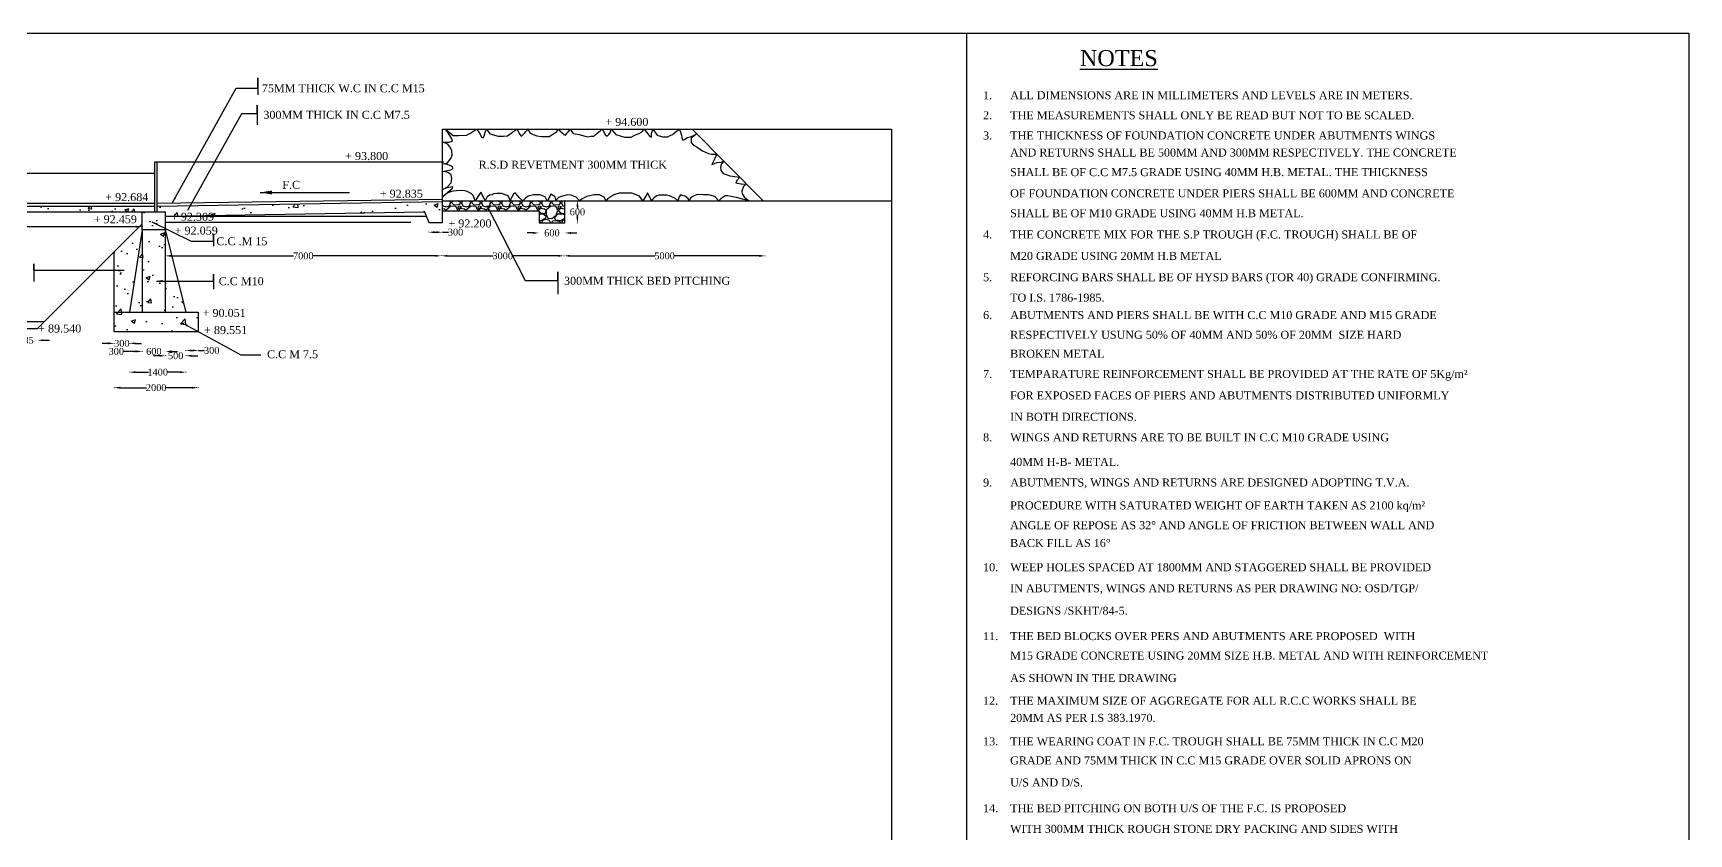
# Model space of a CAD drawing. Header units: millimetres. Extents: x 3132 to 88655, y 1884 to 56746.
# Drawn here: x 47184 to 88560, y 36736 to 56746 of the extents above; entities that cross this region are included whole.
import ezdxf

# ---------------------------------------------------------------- set-up
doc = ezdxf.new("R2010")
doc.units = ezdxf.units.MM
doc.header["$MEASUREMENT"] = 0
for name, color, linetype in [('DIM', 5, 'Continuous'), ('DWG.LINE', 10, 'Continuous'), ('HATCH', 2, 'Continuous'), ('TEXT', 7, 'Continuous')]:
    doc.layers.add(name, color=color, linetype=linetype)
doc.layers.add('DO LINE', color=3, linetype='Continuous', plot=False)
doc.layers.add('TITLE', color=7, linetype='Continuous', lineweight=30)
doc.styles.get("Standard").update_dxf_attribs({"font": 'TIMES.TTF', "height": 170})
doc.dimstyles.get("Standard").update_dxf_attribs({"dimtxt": 170, "dimasz": 150, "dimexe": 0.18, "dimexo": 0.0625, "dimgap": 0.09, "dimtad": 0, "dimtih": 1, "dimtoh": 1, "dimdec": 0, "dimzin": 0, "dimdsep": 46, "dimtxsty": 'Standard', "dimcen": 300, "dimclrd": 5, "dimclre": 5, "dimclrt": 4, "dimadec": 0, "dimazin": 0, "dimtfac": 1, "dimtdec": 0, "dimtofl": 0, "dimtmove": 0, "dimatfit": 3, "dimfxl": 5, "dimfxlon": 1, "dimtolj": 1, "dimtzin": 0, "dimarcsym": 0})

# ---------------------------------------------------------------- blocks, each defined once
blk = doc.blocks.new('*D32')
at = {"layer": 'Defpoints', "color": 0, "ltscale": 0.2}
for p in [(39594, 51944), (49909, 51920), (49909, 51908)]:
    blk.add_point(p, dxfattribs=at)
at = {"layer": 'DIM', "color": 5, "lineweight": -2, "ltscale": 0.2}
for p, q in [((39594, 51913), (39594, 51907)), ((39744, 51908), (44456, 51908)), ((49759, 51908), (45046, 51908)), ((49909, 51913), (49909, 51907))]:
    blk.add_line(p, q, dxfattribs=at)
at = {"layer": 'DIM', "color": 5, "ltscale": 0.2}
for points in [[(39744, 51933), (39744, 51883), (39594, 51908)], [(49759, 51933), (49759, 51883), (49909, 51908)]]:
    blk.add_solid(points, dxfattribs=at)
at = {"layer": 'DIM', "color": 4, "ltscale": 0.2, "insert": (44751, 51908), "char_height": 170, "attachment_point": 5}
blk.add_mtext('\\A1;10300', dxfattribs=at)
blk = doc.blocks.new('*D33')
at = {"layer": 'Defpoints', "color": 0, "ltscale": 0.2}
for p in [(46718, 49367), (47292, 49367), (47292, 49070)]:
    blk.add_point(p, dxfattribs=at)
at = {"layer": 'DIM', "color": 5, "lineweight": -2, "ltscale": 0.2}
for p, q in [((46568, 49070), (46418, 49070)), ((46718, 49075), (46718, 49070)), ((47292, 49075), (47292, 49070)), ((47442, 49070), (47592, 49070))]:
    blk.add_line(p, q, dxfattribs=at)
at = {"layer": 'DIM', "color": 5, "ltscale": 0.2}
for points in [[(46568, 49095), (46568, 49045), (46718, 49070)], [(47442, 49095), (47442, 49045), (47292, 49070)]]:
    blk.add_solid(points, dxfattribs=at)
at = {"layer": 'DIM', "color": 4, "ltscale": 0.2, "insert": (47005, 49070), "char_height": 170, "attachment_point": 5}
blk.add_mtext('\\A1;685', dxfattribs=at)
blk = doc.blocks.new('*D34')
at = {"layer": 'Defpoints', "color": 0, "ltscale": 0.2}
for p in [(49210, 49280), (51309, 49280), (51309, 47886)]:
    blk.add_point(p, dxfattribs=at)
at = {"layer": 'DIM', "color": 5, "lineweight": -2, "ltscale": 0.2}
for p, q in [((49210, 47891), (49210, 47885)), ((49360, 47886), (50016, 47886)), ((51159, 47886), (50503, 47886)), ((51309, 47891), (51309, 47885))]:
    blk.add_line(p, q, dxfattribs=at)
at = {"layer": 'DIM', "color": 5, "ltscale": 0.2}
for points in [[(49360, 47911), (49360, 47861), (49210, 47886)], [(51159, 47911), (51159, 47861), (51309, 47886)]]:
    blk.add_solid(points, dxfattribs=at)
at = {"layer": 'DIM', "color": 4, "ltscale": 0.2, "insert": (50259, 47886), "char_height": 170, "attachment_point": 5}
blk.add_mtext('\\A1;2000', dxfattribs=at)
blk = doc.blocks.new('*D35')
at = {"layer": 'Defpoints', "color": 0, "ltscale": 0.2}
for p in [(49591, 49772), (51002, 49772), (51002, 48273)]:
    blk.add_point(p, dxfattribs=at)
at = {"layer": 'DIM', "color": 5, "lineweight": -2, "ltscale": 0.2}
for p, q in [((49591, 48278), (49591, 48273)), ((49741, 48273), (50065, 48273)), ((50852, 48273), (50529, 48273)), ((51002, 48278), (51002, 48273))]:
    blk.add_line(p, q, dxfattribs=at)
at = {"layer": 'DIM', "color": 5, "ltscale": 0.2}
for points in [[(49741, 48298), (49741, 48248), (49591, 48273)], [(50852, 48298), (50852, 48248), (51002, 48273)]]:
    blk.add_solid(points, dxfattribs=at)
at = {"layer": 'DIM', "color": 4, "ltscale": 0.2, "insert": (50297, 48273), "char_height": 170, "attachment_point": 5}
blk.add_mtext('\\A1;1400', dxfattribs=at)
blk = doc.blocks.new('*D36')
at = {"layer": 'Defpoints', "color": 0, "ltscale": 0.2}
for p in [(49210, 49772), (49591, 49772), (49591, 48993)]:
    blk.add_point(p, dxfattribs=at)
at = {"layer": 'DIM', "color": 5, "lineweight": -2, "ltscale": 0.2}
for p, q in [((49060, 48993), (48910, 48993)), ((49210, 48998), (49210, 48993)), ((49591, 48998), (49591, 48993)), ((49741, 48993), (49891, 48993))]:
    blk.add_line(p, q, dxfattribs=at)
at = {"layer": 'DIM', "color": 5, "ltscale": 0.2}
for points in [[(49060, 49018), (49060, 48968), (49210, 48993)], [(49741, 49018), (49741, 48968), (49591, 48993)]]:
    blk.add_solid(points, dxfattribs=at)
at = {"layer": 'DIM', "color": 4, "ltscale": 0.2, "insert": (49401, 48993), "char_height": 170, "attachment_point": 5}
blk.add_mtext('\\A1;300', dxfattribs=at)
blk = doc.blocks.new('*D37')
at = {"layer": 'Defpoints', "color": 0, "ltscale": 0.2}
for p in [(49591, 49772), (49909, 49772), (49909, 48792)]:
    blk.add_point(p, dxfattribs=at)
at = {"layer": 'DIM', "color": 5, "lineweight": -2, "ltscale": 0.2}
for p, q in [((49591, 48792), (49441, 48792)), ((49591, 48797), (49591, 48792)), ((49759, 48792), (49741, 48792)), ((49909, 48797), (49909, 48792))]:
    blk.add_line(p, q, dxfattribs=at)
at = {"layer": 'DIM', "color": 5, "ltscale": 0.2}
for points in [[(49741, 48817), (49741, 48767), (49591, 48792)], [(49759, 48817), (49759, 48767), (49909, 48792)]]:
    blk.add_solid(points, dxfattribs=at)
at = {"layer": 'DIM', "color": 4, "ltscale": 0.2, "insert": (49262, 48792), "char_height": 170, "attachment_point": 5}
blk.add_mtext('\\A1;300', dxfattribs=at)
blk = doc.blocks.new('*D38')
at = {"layer": 'Defpoints', "color": 0, "ltscale": 0.2}
for p in [(49909, 48792), (50493, 48792), (50493, 48792)]:
    blk.add_point(p, dxfattribs=at)
at = {"layer": 'DIM', "color": 5, "lineweight": -2, "ltscale": 0.2}
for p, q in [((49759, 48792), (49609, 48792)), ((49909, 48792), (49909, 48792)), ((50493, 48792), (50493, 48792)), ((50643, 48792), (50793, 48792))]:
    blk.add_line(p, q, dxfattribs=at)
at = {"layer": 'DIM', "color": 5, "ltscale": 0.2}
for points in [[(49759, 48817), (49759, 48767), (49909, 48792)], [(50643, 48817), (50643, 48767), (50493, 48792)]]:
    blk.add_solid(points, dxfattribs=at)
at = {"layer": 'DIM', "color": 4, "ltscale": 0.2, "insert": (50201, 48792), "char_height": 170, "attachment_point": 5}
blk.add_mtext('\\A1;600', dxfattribs=at)
blk = doc.blocks.new('*D39')
at = {"layer": 'Defpoints', "color": 0, "ltscale": 0.2}
for p in [(50493, 48792), (50998, 48792), (50998, 48683)]:
    blk.add_point(p, dxfattribs=at)
at = {"layer": 'DIM', "color": 5, "lineweight": -2, "ltscale": 0.2}
for p, q in [((50343, 48683), (50193, 48683)), ((50493, 48688), (50493, 48683)), ((50998, 48688), (50998, 48683)), ((51148, 48683), (51298, 48683))]:
    blk.add_line(p, q, dxfattribs=at)
at = {"layer": 'DIM', "color": 5, "ltscale": 0.2}
for points in [[(50343, 48708), (50343, 48658), (50493, 48683)], [(51148, 48708), (51148, 48658), (50998, 48683)]]:
    blk.add_solid(points, dxfattribs=at)
at = {"layer": 'DIM', "color": 4, "ltscale": 0.2, "insert": (50746, 48683), "char_height": 170, "attachment_point": 5}
blk.add_mtext('\\A1;500', dxfattribs=at)
blk = doc.blocks.new('*D40')
at = {"layer": 'Defpoints', "color": 0, "ltscale": 0.2}
for p in [(50998, 48792), (51317, 48815), (51317, 48792)]:
    blk.add_point(p, dxfattribs=at)
at = {"layer": 'DIM', "color": 5, "lineweight": -2, "ltscale": 0.2}
for p, q in [((50998, 48810), (50998, 48815)), ((51148, 48815), (51167, 48815)), ((51317, 48810), (51317, 48815)), ((51317, 48815), (51467, 48815))]:
    blk.add_line(p, q, dxfattribs=at)
at = {"layer": 'DIM', "color": 5, "ltscale": 0.2}
for points in [[(51148, 48840), (51148, 48790), (50998, 48815)], [(51167, 48840), (51167, 48790), (51317, 48815)]]:
    blk.add_solid(points, dxfattribs=at)
at = {"layer": 'DIM', "color": 4, "ltscale": 0.2, "insert": (51646, 48815), "char_height": 170, "attachment_point": 5}
blk.add_mtext('\\A1;300', dxfattribs=at)
blk = doc.blocks.new('*D41')
at = {"layer": 'Defpoints', "color": 0, "ltscale": 0.2}
for p in [(50485, 51219), (57386, 51219), (57386, 51180)]:
    blk.add_point(p, dxfattribs=at)
at = {"layer": 'DIM', "color": 5, "lineweight": -2, "ltscale": 0.2}
for p, q in [((50485, 51185), (50485, 51180)), ((50635, 51180), (53693, 51180)), ((57236, 51180), (54177, 51180)), ((57386, 51185), (57386, 51180))]:
    blk.add_line(p, q, dxfattribs=at)
at = {"layer": 'DIM', "color": 5, "ltscale": 0.2}
for points in [[(50635, 51205), (50635, 51155), (50485, 51180)], [(57236, 51205), (57236, 51155), (57386, 51180)]]:
    blk.add_solid(points, dxfattribs=at)
at = {"layer": 'DIM', "color": 4, "ltscale": 0.2, "insert": (53935, 51180), "char_height": 170, "attachment_point": 5}
blk.add_mtext('\\A1;7000', dxfattribs=at)
blk = doc.blocks.new('*D42')
at = {"layer": 'Defpoints', "color": 0, "ltscale": 0.2}
for p in [(57386, 51219), (60450, 51180), (60450, 50949)]:
    blk.add_point(p, dxfattribs=at)
at = {"layer": 'DIM', "color": 5, "lineweight": -2, "ltscale": 0.2}
for p, q in [((57386, 51185), (57386, 51180)), ((57536, 51180), (58676, 51180)), ((60300, 51180), (59159, 51180)), ((60450, 51175), (60450, 51181))]:
    blk.add_line(p, q, dxfattribs=at)
at = {"layer": 'DIM', "color": 5, "ltscale": 0.2}
for points in [[(57536, 51205), (57536, 51155), (57386, 51180)], [(60300, 51205), (60300, 51155), (60450, 51180)]]:
    blk.add_solid(points, dxfattribs=at)
at = {"layer": 'DIM', "color": 4, "ltscale": 0.2, "insert": (58918, 51180), "char_height": 170, "attachment_point": 5}
blk.add_mtext('\\A1;3000', dxfattribs=at)
blk = doc.blocks.new('*D43')
at = {"layer": 'Defpoints', "color": 0, "ltscale": 0.2}
for p in [(60450, 50949), (65476, 51180), (65476, 50930)]:
    blk.add_point(p, dxfattribs=at)
at = {"layer": 'DIM', "color": 5, "lineweight": -2, "ltscale": 0.2}
for p, q in [((60450, 51175), (60450, 51181)), ((60600, 51180), (62722, 51180)), ((65326, 51180), (63204, 51180)), ((65476, 51175), (65476, 51181))]:
    blk.add_line(p, q, dxfattribs=at)
at = {"layer": 'DIM', "color": 5, "ltscale": 0.2}
for points in [[(60600, 51205), (60600, 51155), (60450, 51180)], [(65326, 51205), (65326, 51155), (65476, 51180)]]:
    blk.add_solid(points, dxfattribs=at)
at = {"layer": 'DIM', "color": 4, "ltscale": 0.2, "insert": (62963, 51180), "char_height": 170, "attachment_point": 5}
blk.add_mtext('\\A1;5000', dxfattribs=at)
blk = doc.blocks.new('*D44')
at = {"layer": 'Defpoints', "color": 0, "ltscale": 0.2}
for p in [(57068, 52012), (57410, 52012), (57410, 51771)]:
    blk.add_point(p, dxfattribs=at)
at = {"layer": 'DIM', "color": 5, "lineweight": -2, "ltscale": 0.2}
for p, q in [((57068, 51776), (57068, 51771)), ((57218, 51771), (57260, 51771)), ((57410, 51776), (57410, 51771)), ((57410, 51771), (57560, 51771))]:
    blk.add_line(p, q, dxfattribs=at)
at = {"layer": 'DIM', "color": 5, "ltscale": 0.2}
for points in [[(57218, 51796), (57218, 51746), (57068, 51771)], [(57260, 51796), (57260, 51746), (57410, 51771)]]:
    blk.add_solid(points, dxfattribs=at)
at = {"layer": 'DIM', "color": 4, "ltscale": 0.2, "insert": (57739, 51771), "char_height": 170, "attachment_point": 5}
blk.add_mtext('\\A1;300', dxfattribs=at)
blk = doc.blocks.new('*D45')
at = {"layer": 'Defpoints', "color": 0, "ltscale": 0.2}
for p in [(59827, 52001), (60471, 52001), (60471, 51752)]:
    blk.add_point(p, dxfattribs=at)
at = {"layer": 'DIM', "color": 5, "lineweight": -2, "ltscale": 0.2}
for p, q in [((59677, 51752), (59527, 51752)), ((59827, 51757), (59827, 51752)), ((60471, 51757), (60471, 51752)), ((60621, 51752), (60771, 51752))]:
    blk.add_line(p, q, dxfattribs=at)
at = {"layer": 'DIM', "color": 5, "ltscale": 0.2}
for points in [[(59677, 51777), (59677, 51727), (59827, 51752)], [(60621, 51777), (60621, 51727), (60471, 51752)]]:
    blk.add_solid(points, dxfattribs=at)
at = {"layer": 'DIM', "color": 4, "ltscale": 0.2, "insert": (60149, 51752), "char_height": 170, "attachment_point": 5}
blk.add_mtext('\\A1;600', dxfattribs=at)
blk = doc.blocks.new('*D46')
at = {"layer": 'Defpoints', "color": 0, "ltscale": 0.2}
for p in [(60471, 52555), (60785, 52555), (60471, 52001)]:
    blk.add_point(p, dxfattribs=at)
at = {"layer": 'DIM', "color": 5, "lineweight": -2, "ltscale": 0.2}
for p, q in [((60780, 52555), (60786, 52555)), ((60785, 52405), (60785, 52365)), ((60785, 52151), (60785, 52191)), ((60780, 52001), (60786, 52001))]:
    blk.add_line(p, q, dxfattribs=at)
at = {"layer": 'DIM', "color": 5, "ltscale": 0.2}
for points in [[(60760, 52405), (60810, 52405), (60785, 52555)], [(60760, 52151), (60810, 52151), (60785, 52001)]]:
    blk.add_solid(points, dxfattribs=at)
at = {"layer": 'DIM', "color": 4, "ltscale": 0.2, "insert": (60785, 52278), "char_height": 170, "attachment_point": 5}
blk.add_mtext('\\A1;600', dxfattribs=at)

msp = doc.modelspace()

# ---------------------------------------------------------------- hatches: boundary and pattern name
at = {"layer": 'HATCH', "ltscale": 0.2}
h = msp.add_hatch(dxfattribs=at)
h.set_pattern_fill('GRAVEL', color=256, scale=500, style=0)
h.set_pattern_definition([(228.0128, (360, 500), (-3999.999116, -4500.00067), [67.268, -6659.544]), (184.9697, (315, 450), (6000.000526, 499.9956535), [115.434, -11427.9625]), (132.5104, (200, 440), (4999.995359, -5500.004337), [81.394, -8058.016]), (267.2737, (5, 315), (499.998009, 10000.0001475), [105.119, -10406.779]), (292.8337, (0, 210), (-2500.004953, 5999.998206), [103.0775, -10204.6865]), (357.2737, (40, 115), (-10000.0001475, 499.998009), [105.119, -10406.779]), (37.6942, (145, 110), (-6500.003673, -4999.9952026), [139.0145, -13762.4245]), (72.2553, (255, 195), (3500.0053814, 10999.9981156), [131.244, -12993.1605]), (121.4296, (295, 320), (-4000.004117, 6499.997518), [105.475, -10442.0365]), (175.2364, (240, 410), (5500.000473, -499.995766), [120.416, -5900.3815]), (222.3974, (120, 420), (-6000.0036755, -5499.996041), [155.724, -15416.6875]), (138.8141, (500, 310), (-3500.001473, 2999.998657), [53.1505, -5261.922]), (171.4692, (460, 345), (6499.9991424, -1000.003955), [101.1185, -10010.7555]), (225, (360, 360), (-6e-14, -500.0002), [70.7105, -636.396]), (203.1986, (325, 420), (2499.999865, 1000.00066), [38.079, -3769.8075]), (291.8014, (290, 405), (-499.99996, 1500.00014), [53.8515, -2638.731]), (30.9638, (310, 355), (1499.99901, 1000.00124), [87.4645, -2828.0115]), (161.5651, (385, 400), (1000.00022, -499.9992), [63.2455, -1517.8935]), (16.3895, (0, 405), (5000.001099, 1499.996355), [88.6, -8771.4225]), (70.3462, (85, 430), (-1999.997624, -5500.001068), [74.3305, -7358.704]), (293.1986, (385, 500), (-1000.00066, 2499.999865), [76.1575, -3731.729]), (343.6105, (415, 430), (-5000.001099, 1499.996355), [88.6, -8771.4225]), (339.444, (0, 95), (-2500.000922, 999.998), [85.44, -4186.562]), (294.7751, (80, 65), (-2499.996095, 5500.001711), [71.589, -7087.3215]), (66.8014, (390, 0), (1000.00066, 2499.999865), [76.1575, -3731.729]), (17.354, (420, 70), (-6500.00101, -1999.997251), [83.8155, -8297.712]), (69.444, (145, 0), (-999.998, -2500.000922), [42.72, -4229.282]), (101.3099, (360, 0), (-499.99882, 2000.00038), [25.495, -2524.0145]), (165.9638, (355, 25), (1500.00027, -499.99903), [103.0775, -1958.475]), (186.009, (255, 50), (4999.9998755, 499.999659), [95.525, -9456.9615]), (303.6901, (310, 310), (-500.00067, 999.99978), [72.111, -1730.6645]), (353.1572, (350, 250), (8499.9996827, -1000.003999), [125.897, -12463.7815]), (60.9454, (475, 235), (-2000.000014, -3500.000192), [51.478, -5096.337]), (90, (500, 280), (-500, 500), [30, -470]), (120.2564, (245, 65), (1999.997443, -3500.001228), [69.462, -6876.76]), (48.0128, (210, 125), (3999.999116, 4500.00067), [134.536, -6592.276]), (0, (300, 225), (500, 500), [130, -370]), (325.3048, (430, 225), (-4999.99713, 3500.004305), [79.057, -7826.637]), (254.0546, (495, 180), (-499.999945, -2000.000063), [72.801, -3567.254]), (207.646, (475, 110), (-9499.9979036, -5000.0038566), [118.5325, -11734.737]), (175.4261, (370, 55), (-6500.000279, 499.9974006), [125.3995, -12414.537])])
h.paths.add_polyline_path([(60471.1, 52554.8), (57410, 52554.8), (57410, 52306.8), (59827.4, 52306.8), (59827.4, 52001.1), (60471.1, 52001.1)])
h = msp.add_hatch(dxfattribs=at)
h.set_pattern_fill('AR-CONC', color=256, scale=150, style=0)
h.paths.add_polyline_path([(50228.3, 52423.4), (39145.7, 52423.4), (39145.7, 52276.9), (50228.3, 52276.9)])
h.paths.add_polyline_path([(50484.8, 52276.9), (49908.7, 52276.9), (49908.7, 51827.7), (50484.8, 51827.7)])
h.paths.add_polyline_path([(50484.8, 51827.7), (49908.7, 51827.7), (49908.7, 49771.9), (50484.8, 49771.9)])
h.paths.add_polyline_path([(51308.6, 49771.9), (49210.4, 49771.9), (49210.4, 49279.6), (51308.6, 49279.6)])
h.paths.add_polyline_path([(50484.8, 51827.7), (50484.8, 49771.9), (51002.4, 49771.9)])
h.paths.add_polyline_path([(49908.7, 51827.7), (49591.2, 49771.9), (49908.7, 49771.9)], flags=16)
h.paths.add_polyline_path([(49908.7, 51827.7), (49908.7, 51980.3), (49210.4, 51283.1), (49210.4, 49771.9), (49591.2, 49771.9)])
h = msp.add_hatch(dxfattribs=at)
h.set_pattern_fill('AR-CONC', color=256, scale=150, style=0)
h.set_pattern_definition([(50, (0, 0), (1075.89, -94.128), [112.5, -1237.5]), (355, (0, 0), (-208.127, 1128.288), [90, -990]), (100.4514, (89.7, -7.8), (867.764, 1034.16), [95.61, -1051.713]), (46.1842, (0, 300), (1600.862, -248.279), [168.75, -1856.25]), (96.6356, (133.4, 279.3), (1401.994, 1461.177), [143.415, -1577.57]), (351.1842, (0, 300), (1401.993, 1461.178), [135, -1485]), (21, (150, 225), (895.361, -603.928), [112.5, -1237.5]), (326, (150, 225), (364.973, 1087.725), [90, -990]), (71.4514, (224.6, 174.7), (1260.334, 483.796), [95.61, -1051.713]), (37.5, (0, 0), (18.2398, 499.3408), [0, -978, 0, -1005, 0, -993.75]), (7.5, (0, 0), (394.6043, 591.6176), [0, -573, 0, -955.5, 0, -378.75]), (327.5, (-334.5, 0), (800.7337, -33.8323), [0, -375, 0, -1170, 0, -1552.5]), (317.5, (-484.5, 0), (874.779, 150.1575), [0, -487.5, 0, -777, 0, -1102.5])])
h.paths.add_polyline_path([(57410, 52536.1), (50282.8, 52420.4), (50282.8, 52276.9), (50484.8, 52276.9), (50484.8, 52173.2), (56961.8, 52281.6), (57068.5, 52011.5), (57410, 52011.5)])
h.paths.add_polyline_path([(50578.5, 52000.9), (51732.8, 52000.9), (51732.8, 52306.3), (50578.5, 52306.3)], flags=9)

# ---------------------------------------------------------------- linework, layer by layer
at = {"layer": 'DIM', "ltscale": 0.2}
for points in [[(52801.5, 55369.3), (52801.5, 55632.3), (52801.5, 55200.8)], [(51046.2, 52318.6), (52396.8, 54740.6), (52781.6, 54740.6)], [(52781.6, 54740.6), (52781.6, 54942.9), (52781.6, 54457.4)], [(51694.5, 51551), (51694.5, 51728), (51694.5, 51419.8)], [(47198.5, 50812.6), (47198.5, 50978.9), (47198.5, 50542.8)], [(51690.9, 50550.8), (51690.9, 50718.6), (51690.9, 50347.4)], [(60294.9, 50563.3), (60294.9, 50781.6), (60294.9, 50226)]]:
    msp.add_lwpolyline(points, dxfattribs=at)
at = {"layer": 'DO LINE', "ltscale": 0.2}
for points in [[(50484.8, 52173.2), (57004.6, 52173.2)], [(49908.7, 51827.7), (49908.7, 49771.9)], [(50484.8, 52022.1), (56619.7, 52022.1)], [(50484.8, 51827.7), (50484.8, 49771.9)]]:
    msp.add_lwpolyline(points, dxfattribs=at)
at = {"layer": 'DWG.LINE', "ltscale": 0.2}
for p, q in [((47291.7, 49367.2), (49908.7, 51980.3)), ((46624.1, 49539), (47463.8, 49539)), ((46717.6, 49367.2), (47291.7, 49367.2))]:
    msp.add_line(p, q, dxfattribs=at)
for points in [[(50484.8, 52173.2), (56961.8, 52281.6), (57068.5, 52011.5), (57410, 52011.5), (57410, 54348.2)], [(57410, 54348.2), (68630, 54348.2)], [(65424.7, 52554.8), (63654.6, 54348.2)], [(68630, 54348.2), (68630, 22106.5)], [(50228.3, 52276.9), (50228.3, 53525.6), (57450, 53525.6)], [(50282.8, 52276.9), (50282.8, 53525.6)], [(50228.3, 53235.7), (39145.7, 53235.7), (39145.7, 52276.9)], [(50282.8, 52493.7), (57410, 52599.7)], [(57410, 52554.8), (68630, 52554.8)], [(57410, 52306.8), (59827.4, 52306.8), (59827.4, 52001.1), (60471.1, 52001.1), (60471.1, 52554.8)], [(9966.5, 52276.9), (50484.8, 52276.9)], [(16888.1, 52499.6), (50228.3, 52499.6)], [(16888.1, 52423.4), (50228.3, 52423.4)], [(50484.8, 52276.9), (50484.8, 51827.7), (49908.7, 51827.7), (49908.7, 52276.9)], [(50282.8, 52420.4), (57410, 52536.1)], [(49908.7, 51827.7), (49591.2, 49771.9)], [(50484.8, 51827.7), (51002.4, 49771.9)], [(49210.4, 49771.9), (49210.4, 51283.1)]]:
    msp.add_lwpolyline(points, dxfattribs=at)
msp.add_lwpolyline([(49210.4, 49771.9), (51308.6, 49771.9), (51308.6, 49279.6), (49210.4, 49279.6)], close=True, dxfattribs=at)
at = {"layer": 'HATCH', "ltscale": 0.2}
msp.add_lwpolyline([(57410, 52839.4), (57518.6, 52885.3), (57627.9, 53003.2), (57645.4, 53114.6), (57627.9, 53202), (57566.6, 53255.6), (57498.8, 53277.5), (57410, 53288.4), (57625.6, 53329.9), (57680.3, 53364.8), (57660.6, 53393.2), (57619.1, 53428.2), (57529.4, 53465.3), (57410, 53476.2), (57531.7, 53498.9), (57625.7, 53612.4), (57658.5, 53699.8), (57647.6, 53804.6), (57606, 53892), (57555.7, 53955.4), (57514.2, 53985.9), (57410, 54018.7), (57584.2, 54018.7), (57667.3, 54043.6), (57645.4, 54102.6), (57592.9, 54183.4), (57512, 54310.1), (57485.8, 54348.2), (57682.6, 54185.6), (57811.6, 54185.6), (58012.8, 54196.5), (58100.2, 54240.2), (58172.4, 54290.4), (58222.7, 54318.8), (58266.4, 54348.2), (58328.5, 54264.3), (58396.3, 54139.8), (58437.8, 54137.6), (58459.7, 54203.1), (58488.1, 54283.9), (58514.3, 54348.2), (58599.6, 54227.1), (58800.8, 54172.5), (58938.6, 54172.5), (59039.2, 54181.3), (59104.8, 54225), (59146.3, 54251.2), (59174.7, 54275.2), (59268.8, 54348.2), (59293.7, 54312.5), (59326.5, 54238.2), (59372.5, 54181.5), (59396.5, 54181.5), (59473, 54251.4), (59497.1, 54286.3), (59558.3, 54348.2), (59595.5, 54251.4), (59676.4, 54209.9), (59774.8, 54179.3), (59888.5, 54161.8), (59967.2, 54161.8), (60078.8, 54164), (60148.7, 54203.3), (60223.1, 54255.7), (60266.8, 54288.5), (60308.4, 54348.2), (60341.7, 54301.4), (60396.4, 54264.3), (60455.4, 54211.9), (60486, 54192.2), (60516.6, 54240.2), (60540.7, 54270.8), (60571.3, 54297), (60601.9, 54348.2), (60678.4, 54240.2), (60829.3, 54211.9), (61034.9, 54155.1), (61118, 54168.2), (61196.7, 54170.4), (61231.7, 54203.1), (61273.2, 54240.2), (61321.3, 54275.2), (61349.8, 54301.4), (61395.7, 54348.2), (61438.2, 54297), (61481.9, 54207.5), (61527.8, 54172.5), (61569.4, 54211.8), (61604.3, 54253.3), (61619.7, 54301.4), (61630.6, 54348.2), (61742.1, 54211.8), (61965.2, 54144.1), (62035.1, 54144.1), (62124.8, 54146.3), (62201.3, 54185.6), (62256, 54209.6), (62328.2, 54235.8), (62387.2, 54273), (62452.8, 54348.2), (62510.7, 54271), (62591.6, 54159.6), (62633.2, 54146.5), (62639.7, 54244.8), (62659.4, 54314.7), (62666, 54348.2), (62775.3, 54198.9), (62910.9, 54153), (63048.6, 54157.4), (63103.3, 54183.6), (63158, 54216.4), (63206.1, 54249.1), (63293.5, 54319), (63337.3, 54348.2), (63383.2, 54192.4), (63392, 54129), (63422.6, 54070), (63464.1, 54089.7), (63521, 54126.8), (63630.3, 54166.1), (63687.2, 54183.6), (63771, 54230.2), (63631.2, 54119.6), (63631.2, 54012.6), (63685.9, 53942.7), (63775.6, 53896.8), (63908.9, 53802.9), (64057.6, 53739.5), (64132, 53717.7), (64270.2, 53724.5), (64215.1, 53616.6), (64178, 53529.2), (64145.2, 53459.3), (64208.6, 53489.9), (64269.8, 53511.7), (64366, 53520.5), (64447.4, 53545), (64383.5, 53476.8), (64359.5, 53393.8), (64368.2, 53313), (64425.1, 53240.9), (64501.6, 53214.7), (64593.4, 53181.9), (64842.2, 53144.9), (64769, 53065.2), (64747.1, 53001.9), (64747.1, 53001.9), (64919.8, 52969.1), (65008.3, 52976.7), (64937.3, 52912.4), (64891.4, 52796.6), (64898.2, 52728), (64948.5, 52656), (65022.8, 52599.2), (65075.3, 52554.8), (64912.7, 52599.1), (64764, 52634), (64617.5, 52666.8), (64543.2, 52682.1), (64473.2, 52679.9), (64425.1, 52649.3), (64381.3, 52610), (64315.7, 52554.8), (64217.3, 52660.2), (64057.7, 52706.1), (63937.4, 52706.1), (63774.9, 52712.4), (63672.1, 52666.5), (63599.9, 52618.5), (63589, 52554.8), (63540.9, 52618.5), (63470.9, 52673.1), (63414.1, 52690.6), (63357.2, 52705.8), (63331, 52651.2), (63296, 52554.8), (63220.7, 52618.4), (63089.5, 52681.8), (63017.4, 52699.2), (62925.5, 52699.2), (62818.4, 52699.2), (62761.5, 52677.4), (62700.3, 52631.5), (62665.3, 52592.2), (62639.1, 52554.8), (62577.8, 52677.4), (62534.1, 52751.6), (62512.2, 52694.9), (62416, 52554.8), (62334.2, 52672.7), (62146.2, 52742.6), (61949.4, 52742.6), (61831.3, 52742.6), (61693.5, 52703.3), (61623.5, 52657.4), (61549.2, 52611.5), (61505.4, 52554.8), (61450.8, 52648.7), (61337.1, 52703.3), (61194.9, 52703.3), (61021.2, 52659.6), (60907.5, 52602.8), (60839.7, 52554.8), (60754.5, 52644.3), (60627.6, 52692.3), (60533.6, 52703.3), (60413.3, 52674.9), (60310.6, 52637.7), (60264.6, 52585.3), (60251.5, 52554.8), (60225.3, 52650.8), (60122.5, 52725.1), (60122.5, 52725.1), (60072.2, 52609.3), (60032.8, 52554.8), (59982, 52655.2), (59842.1, 52703.2), (59684.6, 52707.6), (59555.6, 52672.6), (59490, 52618), (59422.2, 52554.8), (59422.2, 52554.8), (59343.5, 52622.4), (59229.8, 52751.3), (59199.2, 52738.2), (59116.1, 52589.6), (59113.9, 52554.8), (59055.8, 52681.4), (58885.2, 52733.8), (58769.3, 52733.8), (58695, 52727.3), (58644.7, 52707.6), (58590, 52692.3), (58531, 52653), (58482.9, 52554.8), (58432.6, 52661.7), (58371.3, 52773.1), (58323.2, 52692.3), (58231.4, 52554.8), (58178.5, 52683.9), (58128.2, 52738.5), (58027.6, 52786.6), (57977.3, 52808.4), (57881.1, 52810.6), (57767.4, 52801.9), (57627.5, 52790.9), (57491.9, 52721), (57410, 52655.5), (57607.8, 52817.1), (57662.4, 52867.4), (57671.2, 52906.7), (57483, 52870.2)], dxfattribs=at)
at = {"layer": 'TITLE', "ltscale": 0.2}
for points in [[(88559.8, 1884.2), (3132.4, 1884.2), (3132.4, 56745.6), (88559.8, 56745.6)], [(70515.7, 56745.6), (88559.8, 56745.6), (88559.8, 18570.6), (70515.7, 18570.6)]]:
    msp.add_lwpolyline(points, close=True, dxfattribs=at)

# ---------------------------------------------------------------- texts
at = {"layer": 'TEXT', "ltscale": 0.2}
for s, height, p in [('%%UNOTES', 400, (73341.4, 55922.1)), ('75MM THICK W.C IN C.C M15', 200, (52899.3, 55267.4)), ('1.      ALL DIMENSIONS ARE IN MILLIMETERS AND LEVELS ARE IN METERS.', 200, (70922.1, 55093)), ('300MM THICK IN C.C M7.5', 200, (52937.3, 54603.8)), ('+ 94.600', 200, (61482.7, 54427)), ('2.      THE MEASUREMENTS SHALL ONLY BE READ BUT NOT TO BE SCALED.', 200, (70922.1, 54593.2)), ('3.      THE THICKNESS OF FOUNDATION CONCRETE UNDER ABUTMENTS WINGS', 200, (70922.1, 54088.6)), ('AND RETURNS SHALL BE 500MM AND 300MM RESPECTIVELY. THE CONCRETE', 200, (71598.4, 53661.9)), ('+ 93.800', 200, (54980.8, 53574.2)), ('R.S.D REVETMENT 300MM THICK', 200, (58315.4, 53357.8)), ('F.C', 200, (53410.3, 52854.2)), ('SHALL BE OF C.C M7.5 GRADE USING 40MM H.B. METAL. THE THICKNESS', 200, (71598.4, 53171.6)), ('+ 92.684', 200, (48986.4, 52548.2)), ('+ 92.835', 200, (55846.3, 52632)), ('OF FOUNDATION CONCRETE UNDER PIERS SHALL BE 600MM AND CONCRETE', 200, (71598.4, 52643)), ('+ 92.459', 200, (48699.8, 51995.2)), ('+ 92.309', 200, (50629.4, 52055.8)), ('SHALL BE OF M10 GRADE USING 40MM H.B METAL.', 200, (71598.4, 52145.1)), ('+ 92.059', 200, (50721.7, 51711.3)), ('+ 92.200', 200, (57562, 51889.5)), ('4.      THE CONCRETE MIX FOR THE S.P TROUGH (F.C. TROUGH) SHALL BE OF', 200, (70922.1, 51614)), ('C.C .M 15', 200, (51763.8, 51446.2)), ('M20 GRADE USING 20MM H.B METAL', 200, (71598.4, 51078)), ('C.C M10', 200, (51820.7, 50446.7)), ('300MM THICK BED PITCHING', 200, (60450.5, 50456.1)), ('5.      REFORCING BARS SHALL BE OF HYSD BARS (TOR 40) GRADE CONFIRMING.', 200, (70922.1, 50546.9)), ('TO I.S. 1786-1985.', 200, (71598.4, 50036.7)), ('+ 90.051', 200, (51420.5, 49654.4)), ('6.      ABUTMENTS AND PIERS SHALL BE WITH C.C M10 GRADE AND M15 GRADE', 200, (70922.1, 49600.3)), ('+ 89.540', 200, (47309.9, 49264.1)), ('+ 89.551', 200, (51456.9, 49225.5)), ('RESPECTIVELY USUNG 50%%% OF 40MM AND 50%%% OF 20MM  SIZE HARD', 200, (71598.4, 49107.3)), ('C.C M 7.5', 200, (53028.7, 48622.2)), ('BROKEN METAL', 200, (71598.4, 48634)), ('7.      TEMPARATURE REINFORCEMENT SHALL BE PROVIDED AT THE RATE OF 5Kg/m²', 200, (70922.1, 48128.7)), ('FOR EXPOSED FACES OF PIERS AND ABUTMENTS DISTRIBUTED UNIFORMLY ', 200, (71598.4, 47592.7)), ('IN BOTH DIRECTIONS.', 200, (71598.4, 47059.1)), ('8.      WINGS AND RETURNS ARE TO BE BUILT IN C.C M10 GRADE USING', 200, (70922.1, 46545.2)), ('40MM H-B- METAL.', 200, (71598.4, 45930.6)), ('9.      ABUTMENTS, WINGS AND RETURNS ARE DESIGNED ADOPTING T.V.A.', 200, (70922.1, 45416.7)), ('PROCEDURE WITH SATURATED WEIGHT OF EARTH TAKEN AS 2100 kq/m²', 200, (71598.4, 44843.3)), ('ANGLE OF REPOSE AS 32° AND ANGLE OF FRICTION BETWEEN WALL AND', 200, (71598.4, 44350.3)), ('BACK FILL AS 16°', 200, (71598.4, 43905.6)), ('10.    WEEP HOLES SPACED AT 1800MM AND STAGGERED SHALL BE PROVIDED', 200, (70922.1, 43299.5)), ('IN ABUTMENTS, WINGS AND RETURNS AS PER DRAWING NO: OSD/TGP/', 200, (71598.4, 42774.4)), ('DESIGNS /SKHT/84-5.', 200, (71598.4, 42213.7)), ('11.    THE BED BLOCKS OVER PERS AND ABUTMENTS ARE PROPOSED  WITH', 200, (70922.1, 41578.6)), ('M15 GRADE CONCRETE USING 20MM SIZE H.B. METAL AND WITH REINFORCEMENT', 200, (71598.4, 41092.3)), ('AS SHOWN IN THE DRAWING', 200, (71598.4, 40531.6)), ('12.    THE MAXIMUM SIZE OF AGGREGATE FOR ALL R.C.C WORKS SHALL BE', 200, (70922.1, 39964.1)), ('20MM AS PER I.S 383.1970.', 200, (71598.4, 39535.8)), ('13.    THE WEARING COAT IN F.C. TROUGH SHALL BE 75MM THICK IN C.C M20', 200, (70922.1, 38949)), ('GRADE AND 75MM THICK IN C.C M15 GRADE OVER SOLID APRONS ON', 200, (71598.4, 38472.3)), ('U/S AND D/S.', 200, (71598.4, 37921.3)), ('14.    THE BED PITCHING ON BOTH U/S OF THE F.C. IS PROPOSED', 200, (70922.1, 37277.5)), ('WITH 300MM THICK ROUGH STONE DRY PACKING AND SIDES WITH', 200, (71598.4, 36762.2))]:
    msp.add_text(s, height=height, dxfattribs=at).set_placement(p)

# ---------------------------------------------------------------- dimensions: what is measured, and where the dimension line sits
at = {"layer": 'DIM', "ltscale": 0.2}
dim = msp.add_linear_dim(base=(60785.4, 52554.8), p1=(60471.1, 52001.1), p2=(60471.1, 52554.8), angle=90, text='600', dimstyle='Standard', dxfattribs=at)
dim.commit()
dim.dimension.update_dxf_attribs({"geometry": '*D46', "text_midpoint": (60785.4, 52278)})
for base, p1, p2, text, picture, middle in [((49908.7, 51907.7), (39593.6, 51943.5), (49908.7, 51920.3), '10300', '*D32', (44751.2, 51907.7)), ((57410, 51771.1), (57068.5, 52011.5), (57410, 52011.5), '300', '*D44', (57738.7, 51771.1)), ((60471.1, 51751.9), (59827.4, 52001.1), (60471.1, 52001.1), '600', '*D45', (60149.3, 51751.9)), ((49591.2, 48992.9), (49210.4, 49771.9), (49591.2, 49771.9), '300', '*D36', (49400.8, 48992.9)), ((51002.4, 48272.9), (49591.2, 49771.9), (51002.4, 49771.9), '1400', '*D35', (50296.8, 48272.9)), ((47291.7, 49070.1), (46717.6, 49367.2), (47291.7, 49367.2), '685', '*D33', (47004.7, 49070.1)), ((51308.6, 47885.7), (49210.4, 49279.6), (51308.6, 49279.6), '2000', '*D34', (50259.5, 47885.7)), ((50493.3, 48791.7), (49908.7, 48791.7), (50493.3, 48791.7), '600', '*D38', (50201, 48791.7)), ((51316.9, 48814.9), (50997.8, 48791.7), (51316.9, 48791.7), '300', '*D40', (51645.6, 48814.9)), ((50997.8, 48683.1), (50493.3, 48791.7), (50997.8, 48791.7), '500', '*D39', (50745.5, 48683.1))]:
    dim = msp.add_linear_dim(base=base, p1=p1, p2=p2, text=text, dimstyle='Standard', dxfattribs=at)
    dim.commit()
    dim.dimension.update_dxf_attribs({"geometry": picture, "text_midpoint": middle})
dim = msp.add_aligned_dim(p1=(50484.8, 51219), p2=(57386, 51219), distance=-38.6, text='7000', dimstyle='Standard', dxfattribs=at)
dim.commit()
dim.dimension.update_dxf_attribs({"geometry": '*D41', "text_midpoint": (53935.4, 51180.4)})
for base, p1, p2, text, picture, middle in [((60449.8, 51180.4), (57386, 51219), (60449.8, 50949.4), '3000', '*D42', (58917.9, 51180.4)), ((65476.2, 51180.4), (60449.8, 50949.4), (65476.2, 50930.2), '5000', '*D43', (62963, 51180.4))]:
    dim = msp.add_linear_dim(base=base, p1=p1, p2=p2, angle=180, text=text, dimstyle='Standard', override={"dimtmove": 1}, dxfattribs=at)
    dim.commit()
    dim.dimension.update_dxf_attribs({"geometry": picture, "text_midpoint": middle})
dim = msp.add_linear_dim(base=(49908.7, 48791.7), p1=(49591.2, 49771.9), p2=(49908.7, 49771.9), text='300', dimstyle='Standard', dxfattribs=at)
dim.commit()
dim.dimension.update_dxf_attribs({"geometry": '*D37', "text_midpoint": (49262.4, 48791.7), "dimtype": 160})

# ---------------------------------------------------------------- leaders
for points in [[(50660.8, 52499.3), (52261.5, 55369.3), (52801.5, 55369.3)], [(51046.2, 52318.6), (52396.8, 54740.6), (52781.6, 54740.6)], [(58517.7, 52436.1), (59478.3, 50563.3), (60294.9, 50563.3)], [(50154.2, 52033.8), (51135.6, 51551), (51694.5, 51551)], [(49460.8, 50812.6), (47198.5, 50812.6)], [(50269, 50550.8), (51690.9, 50550.8)], [(50908.8, 49503), (52370.6, 48706), (52870.8, 48706)]]:
    msp.add_leader(points, dimstyle='Standard', override={"dimgap": 0.09, "dimtad": 0}, dxfattribs=at)
at = {"layer": 'DIM', "lineweight": 30, "ltscale": 0.2}
msp.add_leader([(52854.3, 52763.9), (55089.3, 52763.9)], dimstyle='Standard', override={"dimasz": 300, "dimgap": 0.09, "dimtad": 0}, dxfattribs=at)

doc.saveas('drawing.dxf')
